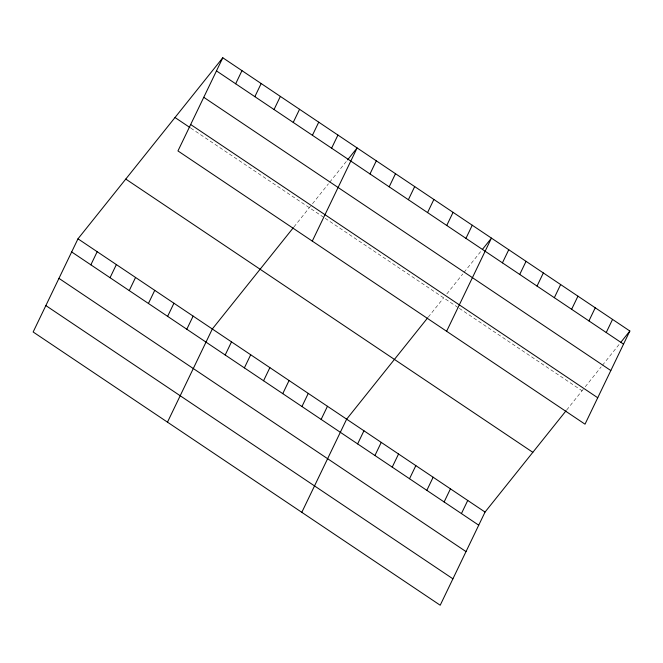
<?xml version="1.0" encoding="UTF-8"?>
<svg xmlns="http://www.w3.org/2000/svg" width="663" height="663" viewBox="0 0 663 663"><rect width="100%" height="100%" fill="white"/><g stroke="black" fill="none" stroke-linecap="round" stroke-linejoin="round"><path stroke-width="0.5" stroke-dasharray="3.31 2.49" d="M293.949 226.928L311.883 204.502M312.522 203.707L328.45 183.792M329.726 182.201L346.923 160.686M428.281 317.096L443.663 297.861M446.854 293.875L462.782 273.96M464.05 272.369L481.255 250.854M566.683 409.999L584.617 387.573M585.247 386.778L601.175 366.863M602.452 365.272L619.656 343.757M190.861 128.158L324.356 217.771M325.185 218.334L458.489 307.814M459.318 308.361L582.064 390.756"/><path stroke-width="0.99" d="M222.793 57.772L177.957 150.932L585.015 424.179L629.85 331.011L222.793 57.772L77.985 238.821L33.15 331.989L440.207 605.228L485.043 512.068L566.061 410.77M90.864 264.827L97.179 251.708M110.05 277.714L116.365 264.587M129.244 290.593L135.559 277.466M235.663 83.778L241.978 70.651M148.429 303.472L154.744 290.353M254.857 96.657L261.172 83.538M167.623 316.359L173.938 303.231M274.043 109.544L280.358 96.417M186.809 329.238L193.124 316.11M293.237 122.423L299.552 109.296M167.482 422.157L212.317 328.997L293.336 227.699M312.422 135.302L318.737 122.183M225.188 355.003L231.503 341.876M331.616 148.18L337.931 135.061M244.382 367.882L250.697 354.755M312.281 241.108L357.117 147.94L347.561 159.891M263.567 380.761L269.882 367.642M369.995 173.946L376.311 160.819M282.761 393.64L289.076 380.521M389.181 186.825L395.496 173.706M301.947 406.527L308.262 393.399M408.375 199.712L414.69 186.585M321.141 419.406L327.456 406.278M427.56 212.591L433.875 199.464M301.806 512.325L346.65 419.165L427.66 317.867M446.754 225.47L453.069 212.351M357.63 443.903L363.946 430.776M465.94 238.357L472.263 225.229M374.926 455.514L381.25 442.387M446.613 331.276L491.449 238.108L482.531 249.263M392.231 467.125L398.546 453.998M502.43 262.846L508.753 249.727M409.527 478.736L415.85 465.617M519.734 274.457L526.049 261.338M426.831 490.347L433.146 477.227M537.03 286.076L543.353 272.949M444.127 501.966L450.442 488.838M554.334 297.687L560.649 284.56M461.431 513.576L467.746 500.449M571.63 309.298L577.954 296.17M588.935 320.909L595.25 307.789M606.231 332.528L612.554 319.4M620.933 342.166L629.85 331.011M216.478 70.9L623.535 344.138M203.765 97.312L610.822 370.551M190.662 124.52L597.728 397.759M175.007 117.517L190.024 127.603M125.771 179.076L532.828 452.315M77.985 238.821L485.043 512.068M71.67 251.948L478.727 525.187M58.957 278.361L466.023 551.599M45.863 305.577L452.92 578.816"/></g></svg>
